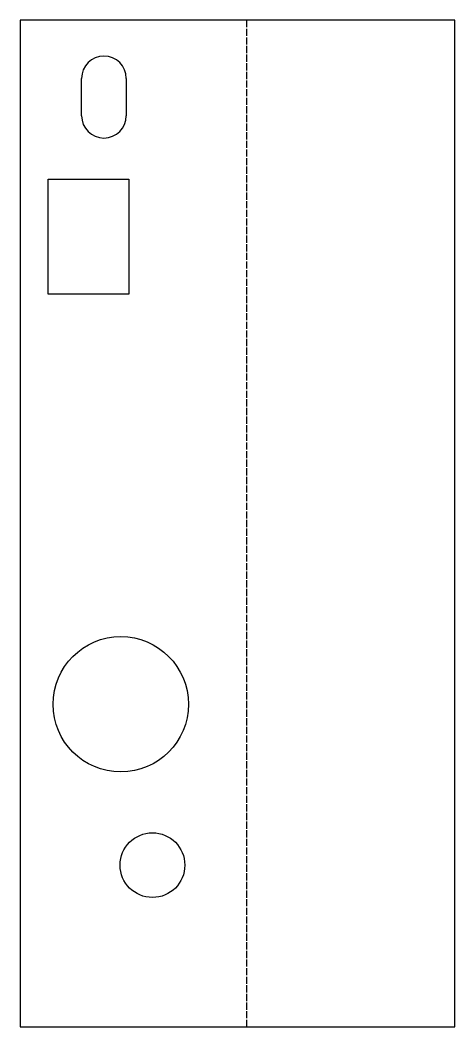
# Model space of a CAD drawing. Header units: millimetres. Extents: x 0 to 77, y 0 to 178.
import ezdxf

# ---------------------------------------------------------------- set-up
doc = ezdxf.new("R2010")
doc.units = ezdxf.units.MM
doc.linetypes.add('DASHED', pattern=[1.524, 1.27, -0.254])
doc.layers.add('BEND', color=7, linetype='Continuous')
doc.layers.add('CUT', color=7, linetype='Continuous')

msp = doc.modelspace()

# ---------------------------------------------------------------- linework, layer by layer
at = {"layer": 'BEND', "color": 4, "linetype": 'DASHED'}
msp.add_line((40, 178.04), (40, 0), dxfattribs=at)
at = {"layer": 'CUT'}
for p, q in [((0, 178.04), (0, 0)), ((76.82, 178.04), (0, 178.04)), ((76.82, 0), (76.82, 178.04)), ((10.85, 161.14), (10.85, 167.74)), ((18.74, 167.74), (18.74, 161.14)), ((4.96, 129.58), (4.96, 149.92)), ((4.96, 149.92), (19.23, 149.92)), ((19.23, 149.92), (19.23, 129.58)), ((19.23, 129.58), (4.96, 129.58)), ((0, 0), (76.82, 0))]:
    msp.add_line(p, q, dxfattribs=at)
for centre, radius in [((17.78, 57.05), 11.97), ((23.38, 28.6), 5.72)]:
    msp.add_circle(centre, radius, dxfattribs=at)
for centre, start, end in [((14.8, 167.74), 0, 180), ((14.8, 161.14), 180, 0)]:
    msp.add_arc(centre, 3.95, start, end, dxfattribs=at)

doc.saveas('drawing.dxf')
